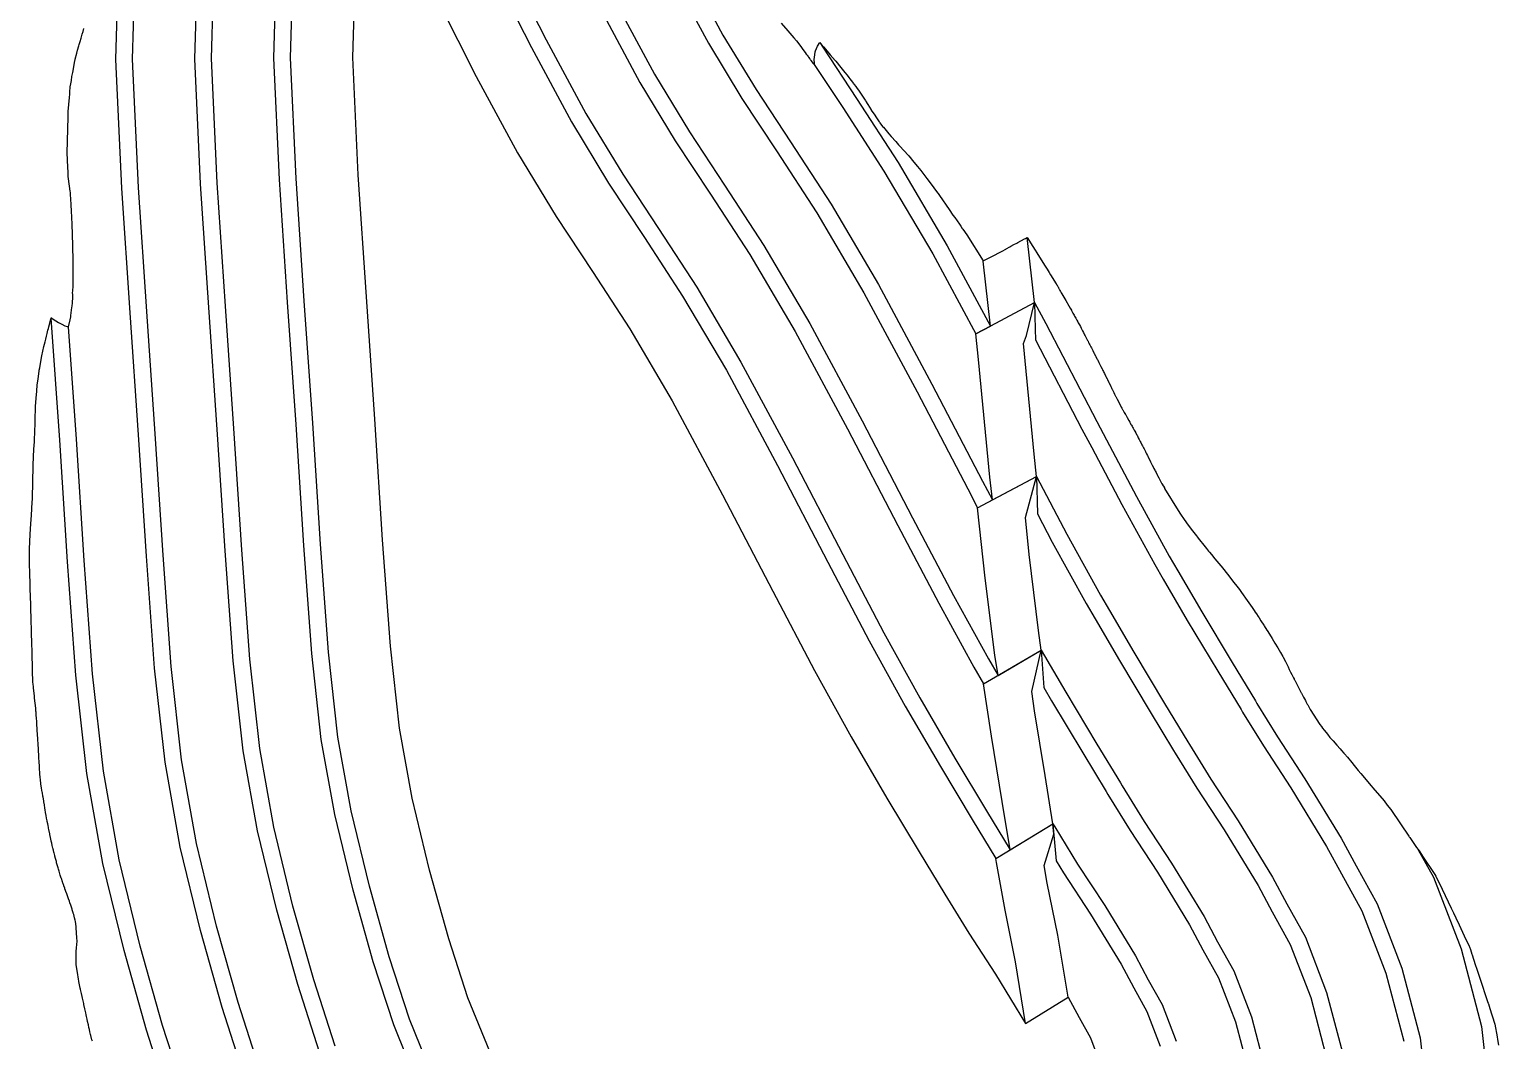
# Model space of a CAD drawing. Extents: x 310187 to 312228, y 6607198 to 6609795.
# Drawn here: x 311199 to 312080, y 6607612 to 6608218 of the extents above; entities that cross this region are included whole.
import ezdxf

# ---------------------------------------------------------------- set-up
doc = ezdxf.new("R2010")
doc.units = 0

msp = doc.modelspace()

# ---------------------------------------------------------------- linework, layer by layer
at = {"layer": 'CASTLEHILL', "color": 3}
for points in [[(311328.437, 6607589.282, 440), (311314.615, 6607632.224, 440), (311301.615, 6607678.352, 440), (311289.498, 6607728.256, 440), (311280.348, 6607779.16, 440), (311274.097, 6607835.529, 440), (311269.177, 6607902.505, 440), (311264.469, 6607975.239, 440), (311259.415, 6608048.41, 440), (311254.453, 6608122.982, 440), (311250.806, 6608200.187, 440), (311253.274, 6608282.415, 440)], [(311372.939, 6607605.466, 450), (311359.926, 6607645.896, 450), (311347.395, 6607690.357, 450), (311335.819, 6607738.033, 450), (311327.204, 6607785.961, 450), (311321.226, 6607839.872, 450), (311316.385, 6607905.767, 450), (311311.684, 6607978.398, 450), (311306.627, 6608051.611, 450), (311301.699, 6608125.67, 450), (311298.16, 6608200.594, 450), (311300.342, 6608273.271, 450)], [(311433.536, 6607582.07, 460), (311417.441, 6607621.65, 460), (311405.237, 6607659.568, 460), (311393.176, 6607702.362, 460), (311382.14, 6607747.811, 460), (311374.061, 6607792.762, 460), (311368.355, 6607844.215, 460), (311363.594, 6607909.029, 460), (311358.899, 6607981.557, 460), (311353.839, 6608054.812, 460), (311348.945, 6608128.357, 460), (311345.514, 6608201.001, 460), (311347.409, 6608264.126, 460)], [(311476.789, 6607601.326, 470), (311461.943, 6607637.834, 470), (311450.548, 6607673.24, 470), (311438.956, 6607714.367, 470), (311428.462, 6607757.588, 470), (311420.917, 6607799.564, 470), (311415.484, 6607848.557, 470), (311410.802, 6607912.29, 470), (311406.114, 6607984.716, 470), (311401.051, 6608058.014, 470), (311396.192, 6608131.045, 470), (311392.868, 6608201.408, 470), (311394.476, 6608254.982, 470)], [(311486.922, 6608255.173, 460), (311508.897, 6608211.934, 460), (311532.698, 6608167.776, 460), (311554.738, 6608131.498, 460), (311576.233, 6608098.99, 460), (311599.151, 6608063.698, 460), (311625.628, 6608018.837, 460), (311656.466, 6607961.475, 460), (311686.609, 6607903.542, 460), (311711.36, 6607856.613, 460), (311732.818, 6607817.693, 460), (311753.824, 6607781.616, 460), (311772.881, 6607749.914, 460), (311787.033, 6607726.605, 460), (311812.677, 6607742.174, 460), (311813.801, 6607740.323, 460), (311827.485, 6607718.101, 460), (311843.733, 6607693.328, 460), (311862.155, 6607663.057, 460), (311869.844, 6607648.787, 460), (311878.078, 6607633.971, 460), (311886.56, 6607611.991, 460)], [(311592.75, 6608255.832, 440), (311614.85, 6608214.828, 440), (311634.681, 6608182.186, 440), (311655.393, 6608150.862, 440), (311679.627, 6608113.545, 440), (311708.092, 6608065.315, 440), (311740.128, 6608005.726, 440), (311770.444, 6607947.459, 440), (311776.363, 6607936.235, 440), (311802.899, 6607950.23, 440), (311821.068, 6607915.78, 440), (311841.264, 6607879.15, 440), (311846.577, 6607870.026, 440), (311861.099, 6607845.086, 440), (311879.566, 6607814.365, 440), (311893.574, 6607791.291, 440), (311894.544, 6607789.694, 440), (311907.363, 6607768.876, 440), (311923.748, 6607743.896, 440), (311944.294, 6607710.135, 440), (311952.868, 6607694.222, 440), (311964.001, 6607674.189, 440), (311976.743, 6607641.171, 440), (311986.213, 6607605.219, 440)], [(311444.889, 6608233.433, 470), (311466.971, 6608189.985, 470), (311491.622, 6608144.249, 470), (311514.766, 6608106.154, 470), (311536.653, 6608073.053, 470), (311558.913, 6608038.775, 470), (311584.396, 6607995.598, 470), (311614.636, 6607939.35, 470), (311644.691, 6607881.584, 470), (311669.708, 6607834.15, 470), (311691.646, 6607794.36, 470), (311713.097, 6607757.52, 470), (311732.378, 6607725.445, 470), (311747.834, 6607699.987, 470), (311762.225, 6607676.618, 470), (311778.326, 6607652.069, 470), (311796.24, 6607622.506, 470), (311821.719, 6607638.343, 470), (311828.331, 6607626.07, 470), (311835.116, 6607613.863, 470), (311841.469, 6607597.401, 470)], [(311550.824, 6608233.883, 450), (311573.774, 6608191.302, 450), (311594.71, 6608156.842, 450), (311615.813, 6608124.926, 450), (311639.389, 6608088.622, 450), (311666.86, 6608042.076, 450), (311698.297, 6607983.601, 450), (311728.526, 6607925.501, 450), (311753.011, 6607879.076, 450), (311773.99, 6607841.025, 450), (311779.758, 6607831.118, 450), (311805.683, 6607846.214, 450), (311820.371, 6607820.989, 450), (311839.062, 6607789.896, 450), (311853.125, 6607766.733, 450), (311854.173, 6607765.008, 450), (311867.424, 6607743.489, 450), (311883.74, 6607718.612, 450), (311903.225, 6607686.596, 450), (311911.356, 6607671.505, 450), (311921.039, 6607654.08, 450), (311931.652, 6607626.581, 450), (311939.563, 6607596.547, 450)], [(311672.954, 6608210.326, 430), (311674.653, 6608207.53, 430), (311694.973, 6608176.799, 430), (311719.864, 6608138.469, 430), (311749.324, 6608088.553, 430), (311775.193, 6608040.435, 430), (311766.385, 6608035.7, 430), (311801.617, 6608054.641, 430), (311808.478, 6608041.878, 430), (311838.936, 6607983.338, 430), (311844.755, 6607972.306, 430), (311862.719, 6607938.243, 430), (311882.436, 6607902.482, 430), (311887.47, 6607893.837, 430), (311901.826, 6607869.183, 430), (311920.069, 6607838.834, 430), (311934.023, 6607815.849, 430), (311934.916, 6607814.379, 430), (311947.303, 6607794.264, 430), (311963.755, 6607769.18, 430), (311985.363, 6607733.674, 430), (311994.38, 6607716.939, 430), (312006.963, 6607694.298, 430), (312021.835, 6607655.761, 430), (312032.864, 6607613.891, 430), (312037.66, 6607570.474, 430)], [(311283.935, 6607573.098, 430), (311269.305, 6607618.552, 430), (311255.834, 6607666.347, 430), (311243.176, 6607718.479, 430), (311233.492, 6607772.359, 430), (311226.968, 6607831.186, 430), (311221.968, 6607899.243, 430), (311217.254, 6607972.081, 430), (311212.203, 6608045.208, 430), (311212.19, 6608045.407, 430)], [(312031.69, 6607726.63, 420), (312040.845, 6607710.157, 420), (312057.397, 6607667.267, 420), (312069.656, 6607620.73, 420), (312075.004, 6607572.316, 420)]]:
    msp.add_polyline3d(points, dxfattribs=at)
at = {"layer": 'CASTLEHILL', "color": 4}
for points in [[(311337.841, 6607592.702, 440), (311324.191, 6607635.113, 440), (311311.289, 6607680.889, 440), (311299.286, 6607730.322, 440), (311290.25, 6607780.597, 440), (311284.057, 6607836.447, 440), (311279.153, 6607903.194, 440), (311274.447, 6607975.907, 440), (311269.392, 6608049.086, 440), (311264.437, 6608123.55, 440), (311260.813, 6608200.273, 440), (311263.221, 6608280.483, 440)], [(311382.344, 6607608.886, 450), (311369.501, 6607648.785, 450), (311357.07, 6607692.894, 450), (311345.608, 6607740.1, 450), (311337.106, 6607787.399, 450), (311331.186, 6607840.79, 450), (311326.362, 6607906.456, 450), (311321.662, 6607979.066, 450), (311316.604, 6608052.288, 450), (311311.683, 6608126.238, 450), (311308.167, 6608200.68, 450), (311310.288, 6608271.338, 450)], [(311442.676, 6607586.139, 460), (311426.846, 6607625.07, 460), (311414.812, 6607662.457, 460), (311402.85, 6607704.899, 460), (311391.929, 6607749.877, 460), (311383.963, 6607794.2, 460), (311378.315, 6607845.132, 460), (311373.57, 6607909.718, 460), (311368.877, 6607982.224, 460), (311363.816, 6608055.489, 460), (311358.93, 6608128.925, 460), (311355.521, 6608201.087, 460), (311357.355, 6608262.194, 460)], [(311478.039, 6608250.579, 460), (311500.037, 6608207.296, 460), (311524.017, 6608162.804, 460), (311546.291, 6608126.142, 460), (311567.869, 6608093.509, 460), (311590.648, 6608058.431, 460), (311616.915, 6608013.926, 460), (311647.626, 6607956.8, 460), (311677.751, 6607898.902, 460), (311702.558, 6607851.866, 460), (311724.117, 6607812.762, 460), (311745.218, 6607776.524, 460), (311764.322, 6607744.743, 460), (311778.485, 6607721.415, 460), (311812.677, 6607742.174, 460), (311812.863, 6607739.75, 460), (311814.604, 6607719.947, 460), (311819.045, 6607712.736, 460), (311835.278, 6607687.985, 460), (311853.476, 6607658.082, 460), (311861.071, 6607643.987, 460), (311868.999, 6607629.722, 460), (311877.031, 6607608.908, 460)], [(311583.89, 6608251.194, 440), (311606.169, 6608209.857, 440), (311626.234, 6608176.83, 440), (311647.029, 6608145.381, 440), (311671.123, 6608108.278, 440), (311699.379, 6608060.404, 440), (311731.288, 6608001.05, 440), (311761.586, 6607942.819, 440), (311767.518, 6607931.57, 440), (311802.899, 6607950.23, 440), (311803.384, 6607927.875, 440), (311812.266, 6607911.033, 440), (311832.563, 6607874.219, 440), (311837.935, 6607864.994, 440), (311852.492, 6607839.994, 440), (311871.006, 6607809.194, 440), (311885.027, 6607786.101, 440), (311886.013, 6607784.477, 440), (311898.923, 6607763.511, 440), (311915.293, 6607738.553, 440), (311935.615, 6607705.161, 440), (311944.095, 6607689.421, 440), (311954.922, 6607669.94, 440), (311967.214, 6607638.087, 440), (311976.355, 6607603.386, 440)], [(311541.963, 6608229.245, 450), (311565.093, 6608186.33, 450), (311586.263, 6608151.486, 450), (311607.449, 6608119.445, 450), (311630.886, 6608083.355, 450), (311658.147, 6608037.165, 450), (311689.457, 6607978.925, 450), (311719.668, 6607920.86, 450), (311744.209, 6607874.329, 450), (311765.289, 6607836.095, 450), (311771.117, 6607826.086, 450), (311805.683, 6607846.214, 450), (311807.106, 6607823.899, 450), (311811.765, 6607815.897, 450), (311830.503, 6607784.725, 450), (311844.578, 6607761.543, 450), (311845.641, 6607759.792, 450), (311858.984, 6607738.123, 450), (311875.286, 6607713.269, 450), (311894.546, 6607681.622, 450), (311902.583, 6607666.704, 450), (311911.96, 6607649.831, 450), (311922.123, 6607623.497, 450), (311929.704, 6607594.714, 450)], [(311669.865, 6608196.64, 430), (311686.609, 6608171.318, 430), (311711.361, 6608133.202, 430), (311740.611, 6608083.642, 430), (311766.385, 6608035.7, 430), (311801.617, 6608054.641, 430), (311802.103, 6608038.506, 430), (311802.212, 6608032.255, 430), (311830.078, 6607978.698, 430), (311835.91, 6607967.641, 430), (311853.918, 6607933.496, 430), (311873.735, 6607897.552, 430), (311878.828, 6607888.805, 430), (311893.219, 6607864.09, 430), (311911.509, 6607833.663, 430), (311925.476, 6607810.66, 430), (311926.384, 6607809.163, 430), (311938.863, 6607788.899, 430), (311955.301, 6607763.837, 430), (311976.684, 6607728.7, 430), (311985.607, 6607712.138, 430), (311997.884, 6607690.048, 430), (312012.306, 6607652.677, 430), (312023.005, 6607612.058, 430)], [(311293.339, 6607576.518, 430), (311278.88, 6607621.441, 430), (311265.509, 6607668.884, 430), (311252.965, 6607720.545, 430), (311243.394, 6607773.796, 430), (311236.928, 6607832.104, 430), (311231.945, 6607899.933, 430), (311227.232, 6607972.748, 430), (311222.593, 6608039.912, 430)]]:
    msp.add_polyline3d(points, dxfattribs=at)
at = {"layer": 'CASTLEHILL', "color": 1}
for points in [[(311433.536, 6607582.07, 460), (311417.441, 6607621.65, 460), (311405.237, 6607659.568, 460), (311393.176, 6607702.362, 460), (311382.14, 6607747.811, 460), (311374.061, 6607792.762, 460), (311368.355, 6607844.215, 460), (311363.594, 6607909.029, 460), (311358.899, 6607981.557, 460), (311353.839, 6608054.812, 460), (311348.945, 6608128.357, 460), (311345.514, 6608201.001, 460), (311347.409, 6608264.126, 460)], [(311486.922, 6608255.173, 460), (311508.897, 6608211.934, 460), (311532.698, 6608167.776, 460), (311554.738, 6608131.498, 460), (311576.233, 6608098.99, 460), (311599.151, 6608063.698, 460), (311625.628, 6608018.837, 460), (311656.466, 6607961.475, 460), (311686.609, 6607903.542, 460), (311711.36, 6607856.613, 460), (311732.818, 6607817.693, 460), (311753.824, 6607781.616, 460), (311772.881, 6607749.914, 460), (311787.033, 6607726.605, 460), (311812.677, 6607742.174, 460), (311813.801, 6607740.323, 460), (311827.485, 6607718.101, 460), (311843.733, 6607693.328, 460), (311862.155, 6607663.057, 460), (311869.844, 6607648.787, 460), (311878.078, 6607633.971, 460), (311886.56, 6607611.991, 460)], [(311821.719, 6607638.343, 470), (311815.555, 6607675.547, 466.247), (311809.294, 6607706.538, 463.095), (311807.459, 6607717.264, 462.007), (311813.183, 6607736.034, 460.246), (311812.677, 6607742.174, 460), (311807.917, 6607771.08, 457.071), (311801.695, 6607809.939, 453.135), (311799.988, 6607821.4, 451.985), (311805.683, 6607846.214, 450), (311803.963, 6607858.011, 448.808), (311798.406, 6607903.558, 444.219), (311796.115, 6607925.672, 441.998), (311802.899, 6607950.23, 440), (311801.505, 6607963.73, 438.643), (311794.993, 6608030.025, 431.992), (311796.794, 6608034.749, 431.542), (311801.617, 6608054.641, 430), (311797.148, 6608093.478, 426.127)], [(311796.24, 6607622.506, 470), (311790.175, 6607659.541, 466.247), (311783.974, 6607690.443, 463.095), (311778.893, 6607718.978, 460.246), (311778.485, 6607721.415, 460), (311787.033, 6607726.605, 460), (311782.239, 6607755.567, 457.071), (311775.875, 6607794.662, 453.135), (311771.117, 6607826.086, 450), (311779.758, 6607831.118, 450), (311777.861, 6607843.219, 448.808), (311772, 6607889.317, 444.219), (311767.518, 6607931.57, 440), (311776.363, 6607936.235, 440), (311774.93, 6607949.809, 438.643), (311768.032, 6608020.485, 431.542), (311766.385, 6608035.7, 430), (311775.193, 6608040.435, 430), (311770.856, 6608079.409, 426.079)]]:
    msp.add_polyline3d(points, dxfattribs=at)
at = {"layer": 'CASTLEHILL', "color": 7}
for points in [[(311649.776, 6608222.029, 431), (311653.784, 6608217.331, 430.736), (311657.313, 6608213.217, 430.5), (311658.863, 6608211.259, 430.417), (311661.498, 6608207.885, 430.284), (311662.724, 6608206.208, 430.236), (311664.059, 6608204.426, 430.178), (311664.774, 6608203.447, 430.151), (311665.309, 6608202.683, 430.135), (311665.837, 6608201.94, 430.117), (311666.089, 6608201.617, 430.109), (311666.93, 6608200.534, 430.081), (311667.193, 6608200.181, 430.074), (311667.418, 6608199.869, 430.07), (311667.611, 6608199.599, 430.067), (311668.977, 6608197.817, 430.025), (311669.036, 6608197.732, 430.024), (311669.853, 6608196.658, 430), (311669.724, 6608197.947, 430), (311669.607, 6608200.258, 430), (311669.848, 6608202.946, 430), (311670.204, 6608204.709, 430), (311670.324, 6608205.305, 430), (311671.584, 6608208.155, 430), (311672.914, 6608210.392, 430), (311674.795, 6608208.043, 429.896), (311675.02, 6608207.763, 429.884), (311677.234, 6608205.214, 429.765), (311679.087, 6608203.053, 429.671), (311682.059, 6608199.589, 429.518), (311682.159, 6608199.469, 429.514), (311682.223, 6608199.39, 429.511), (311682.26, 6608199.344, 429.51), (311682.453, 6608199.117, 429.5), (311685.503, 6608195.309, 429.381), (311686.34, 6608194.315, 429.341), (311687.881, 6608192.38, 429.282), (311689.205, 6608190.68, 429.238), (311690.338, 6608189.31, 429.187), (311690.955, 6608188.517, 429.166), (311691.62, 6608187.663, 429.144), (311693.09, 6608185.81, 429.089), (311693.363, 6608185.461, 429.08), (311694.61, 6608183.822, 429.043), (311694.784, 6608183.602, 429.037), (311696.081, 6608181.843, 429.007), (311696.086, 6608181.837, 429.007), (311696.102, 6608181.817, 429.006), (311696.557, 6608181.169, 429), (311696.921, 6608180.619, 429), (311697.755, 6608179.359, 429), (311697.77, 6608179.335, 429), (311697.782, 6608179.318, 429), (311698.095, 6608178.844, 429), (311698.932, 6608177.555, 429), (311698.941, 6608177.541, 429), (311700.079, 6608175.788, 429), (311700.082, 6608175.784, 429), (311700.277, 6608175.484, 429), (311700.881, 6608174.524, 429.004), (311700.894, 6608174.506, 429.004), (311700.902, 6608174.495, 429.004), (311701.659, 6608173.273, 429.012), (311701.686, 6608173.236, 429.011), (311701.701, 6608173.214, 429.011), (311702.688, 6608171.621, 429.022), (311702.713, 6608171.585, 429.022), (311702.738, 6608171.549, 429.021), (311703.717, 6608169.976, 429.031), (311703.786, 6608169.874, 429.03), (311705.906, 6608166.815, 429), (311706.549, 6608165.826, 429), (311708.522, 6608162.787, 429), (311708.677, 6608162.549, 429), (311708.869, 6608162.253, 429), (311710.571, 6608160.091, 428.933), (311711.045, 6608159.541, 428.907), (311712.64, 6608157.595, 428.832), (311714.326, 6608155.669, 428.734), (311715.691, 6608154.06, 428.662), (311718.383, 6608151.028, 428.5), (311720.137, 6608149.104, 428.387), (311720.916, 6608148.248, 428.336), (311725.895, 6608142.779, 428.016), (311726.08, 6608142.576, 428.004), (311726.138, 6608142.512, 428), (311726.23, 6608142.412, 427.994), (311729.345, 6608138.678, 427.784), (311731.542, 6608136.045, 427.635), (311733.504, 6608133.714, 427.5), (311737.15, 6608128.818, 427.326), (311739.067, 6608126.225, 427.236), (311743.491, 6608120.332, 427.018), (311743.609, 6608120.172, 427.013), (311743.686, 6608120.067, 427.009), (311743.732, 6608120.004, 427.007), (311743.879, 6608119.807, 427), (311744.567, 6608118.641, 427), (311750.47, 6608110.187, 426.789), (311752.657, 6608106.983, 426.721), (311753.749, 6608105.449, 426.678), (311756.564, 6608101.495, 426.567), (311757.027, 6608100.822, 426.552), (311757.354, 6608100.346, 426.541), (311758.338, 6608098.981, 426.5), (311758.472, 6608098.753, 426.5), (311758.586, 6608098.559, 426.5), (311760.959, 6608095.11, 426.422), (311770.74, 6608079.602, 426.082), (311770.855, 6608079.42, 426.078), (311770.876, 6608079.431, 426.078), (311771.992, 6608080.044, 426.076), (311772.392, 6608080.242, 426.078), (311774.771, 6608081.48, 426.082), (311775.225, 6608081.701, 426.084), (311777.574, 6608082.93, 426.087), (311778.016, 6608083.147, 426.089), (311779.737, 6608084.051, 426.091), (311779.898, 6608084.13, 426.092), (311780.197, 6608084.283, 426.093), (311781.847, 6608085.189, 426.096), (311782.158, 6608085.35, 426.097), (311784.341, 6608086.55, 426.1), (311784.717, 6608086.751, 426.101), (311786.92, 6608087.946, 426.105), (311787.51, 6608088.266, 426.106), (311789.316, 6608089.239, 426.111), (311790.968, 6608090.121, 426.115), (311791.618, 6608090.48, 426.116), (311793.358, 6608091.416, 426.12), (311793.887, 6608091.71, 426.121), (311795.681, 6608092.689, 426.123), (311796.213, 6608092.987, 426.124), (311797.146, 6608093.501, 426.125), (311800.594, 6608088.071, 426), (311801.975, 6608085.889, 425.951), (311802.982, 6608084.288, 425.916), (311807.653, 6608076.892, 425.752), (311809.184, 6608074.467, 425.699), (311810.377, 6608072.573, 425.657), (311811.231, 6608071.21, 425.629), (311814.535, 6608065.844, 425.53), (311814.744, 6608065.509, 425.523), (311814.875, 6608065.297, 425.519), (311814.962, 6608065.154, 425.517), (311815.027, 6608065.047, 425.515), (311815.08, 6608064.959, 425.514), (311815.12, 6608064.891, 425.513), (311815.622, 6608064.057, 425.5), (311815.724, 6608063.867, 425.5), (311815.977, 6608063.397, 425.5), (311816.197, 6608062.988, 425.5), (311816.409, 6608062.593, 425.5), (311816.542, 6608062.347, 425.5), (311816.822, 6608061.825, 425.5), (311817.2, 6608061.123, 425.5), (311817.563, 6608060.447, 425.5), (311817.959, 6608059.71, 425.5), (311820.33, 6608055.746, 425.443), (311822.196, 6608052.626, 425.399), (311823.048, 6608051.11, 425.39), (311823.71, 6608049.934, 425.383), (311823.775, 6608049.815, 425.382), (311823.981, 6608049.463, 425.377), (311824.657, 6608048.226, 425.369), (311825.378, 6608046.91, 425.36), (311825.656, 6608046.426, 425.354), (311826.342, 6608045.17, 425.347), (311826.962, 6608044.033, 425.34), (311827.563, 6608042.92, 425.335), (311827.882, 6608042.356, 425.328), (311828.506, 6608041.197, 425.323), (311829.091, 6608040.101, 425.32), (311829.557, 6608039.217, 425.319), (311830.002, 6608038.359, 425.319), (311830.389, 6608037.667, 425.312), (311830.984, 6608036.513, 425.314), (311831.63, 6608035.251, 425.316), (311831.983, 6608034.618, 425.311), (311832.596, 6608033.42, 425.313), (311832.849, 6608032.963, 425.309), (311833.436, 6608031.811, 425.313), (311833.69, 6608031.349, 425.309), (311834.08, 6608030.579, 425.312), (311834.465, 6608029.815, 425.315), (311834.821, 6608029.162, 425.311), (311835.383, 6608028.034, 425.317), (311835.736, 6608027.388, 425.313), (311836.281, 6608026.289, 425.319), (311836.557, 6608025.785, 425.316), (311837.228, 6608024.425, 425.325), (311837.475, 6608023.973, 425.322), (311838.116, 6608022.671, 425.33), (311838.14, 6608022.628, 425.33), (311838.398, 6608022.152, 425.327), (311839.056, 6608020.811, 425.337), (311839.306, 6608020.351, 425.334), (311839.488, 6608020.017, 425.333), (311840.195, 6608018.577, 425.343), (311840.387, 6608018.225, 425.34), (311840.608, 6608017.819, 425.338), (311841.203, 6608016.607, 425.347), (311841.452, 6608016.145, 425.345), (311842.077, 6608014.875, 425.353), (311842.333, 6608014.393, 425.352), (311842.644, 6608013.76, 425.356), (311842.92, 6608013.198, 425.36), (311843.233, 6608012.558, 425.365), (311843.497, 6608012.056, 425.364), (311844.186, 6608010.649, 425.374), (311844.436, 6608010.168, 425.374), (311845.136, 6608008.745, 425.384), (311845.306, 6608008.41, 425.385), (311846.141, 6608006.714, 425.396), (311846.287, 6608006.416, 425.398), (311847.129, 6608004.727, 425.407), (311847.282, 6608004.405, 425.411), (311848.064, 6608002.838, 425.418), (311848.19, 6608002.571, 425.422), (311848.966, 6608001.039, 425.427), (311849.12, 6608000.704, 425.431), (311849.666, 6607999.627, 425.435), (311850.226, 6607998.527, 425.438), (311850.335, 6607998.292, 425.441), (311851.192, 6607996.612, 425.445), (311851.313, 6607996.356, 425.448), (311851.409, 6607996.161, 425.449), (311852.285, 6607994.481, 425.449), (311852.392, 6607994.269, 425.45), (311852.488, 6607994.089, 425.449), (311852.561, 6607993.954, 425.448), (311852.642, 6607993.813, 425.447), (311853.52, 6607992.141, 425.445), (311853.637, 6607991.939, 425.442), (311854.015, 6607991.237, 425.439), (311854.429, 6607990.478, 425.436), (311854.568, 6607990.244, 425.432), (311855.192, 6607989.095, 425.428), (311855.307, 6607988.901, 425.424), (311855.426, 6607988.702, 425.421), (311856.096, 6607987.485, 425.415), (311856.279, 6607987.178, 425.41), (311857.129, 6607985.632, 425.401), (311857.294, 6607985.356, 425.397), (311857.342, 6607985.275, 425.396), (311858.16, 6607983.814, 425.384), (311858.708, 6607982.83, 425.378), (311858.935, 6607982.444, 425.372), (311859.444, 6607981.528, 425.366), (311859.684, 6607981.116, 425.36), (311860.083, 6607980.39, 425.357), (311860.384, 6607979.842, 425.354), (311860.664, 6607979.353, 425.349), (311861.365, 6607978.08, 425.342), (311861.66, 6607977.562, 425.337), (311862.262, 6607976.457, 425.332), (311862.798, 6607975.472, 425.328), (311863.068, 6607974.982, 425.325), (311863.576, 6607974.031, 425.324), (311863.851, 6607973.519, 425.322), (311864.375, 6607972.524, 425.323), (311865.011, 6607971.295, 425.326), (311865.35, 6607970.649, 425.326), (311866.032, 6607969.321, 425.33), (311866.381, 6607968.652, 425.331), (311866.979, 6607967.473, 425.337), (311867.264, 6607966.917, 425.339), (311867.86, 6607965.741, 425.345), (311868.118, 6607965.231, 425.347), (311868.384, 6607964.705, 425.35), (311868.582, 6607964.313, 425.352), (311868.785, 6607963.897, 425.356), (311869.269, 6607962.945, 425.36), (311869.452, 6607962.565, 425.364), (311870.165, 6607961.162, 425.371), (311870.938, 6607959.651, 425.376), (311871.189, 6607959.122, 425.383), (311871.992, 6607957.553, 425.389), (311872.194, 6607957.125, 425.394), (311872.964, 6607955.64, 425.398), (311873.189, 6607955.153, 425.405), (311873.725, 6607954.127, 425.406), (311873.892, 6607953.763, 425.412), (311874.449, 6607952.719, 425.41), (311875.183, 6607951.361, 425.406), (311875.387, 6607950.913, 425.414), (311876.156, 6607949.501, 425.408), (311876.322, 6607949.138, 425.414), (311877.037, 6607947.829, 425.408), (311877.207, 6607947.456, 425.415), (311877.812, 6607946.383, 425.405), (311877.907, 6607946.22, 425.404), (311878.025, 6607945.975, 425.408), (311878.115, 6607945.784, 425.412), (311878.747, 6607944.74, 425.398), (311878.873, 6607944.476, 425.403), (311879.48, 6607943.486, 425.389), (311879.637, 6607943.157, 425.394), (311887.802, 6607929.9, 425.194), (311888.194, 6607929.264, 425.184), (311888.797, 6607928.294, 425.168), (311891.704, 6607924.002, 425.041), (311891.867, 6607923.748, 425.036), (311892.709, 6607922.498, 425), (311895.622, 6607918.711, 424.806), (311898.643, 6607914.753, 424.61), (311899.278, 6607913.893, 424.572), (311900.262, 6607912.584, 424.51), (311900.429, 6607912.374, 424.5), (311903.058, 6607909.203, 424.319), (311904.741, 6607907.174, 424.203), (311906.009, 6607905.595, 424.122), (311906.553, 6607904.948, 424.083), (311907.716, 6607903.567, 424), (311909.817, 6607900.985, 423.862), (311914.514, 6607895.317, 423.538), (311914.878, 6607894.875, 423.514), (311914.947, 6607894.789, 423.509), (311915.073, 6607894.641, 423.5), (311918.63, 6607890.049, 423.295), (311920.998, 6607886.993, 423.159), (311922.045, 6607885.63, 423.1), (311923.624, 6607883.664, 423), (311924.414, 6607882.547, 422.968), (311925.3, 6607881.332, 422.932), (311925.724, 6607880.712, 422.92), (311929.074, 6607876.028, 422.797), (311930.114, 6607874.559, 422.761), (311931.048, 6607873.24, 422.729), (311932.046, 6607871.816, 422.696), (311933.215, 6607870.049, 422.672), (311933.96, 6607868.971, 422.649), (311934.609, 6607868.03, 422.63), (311935.699, 6607866.356, 422.611), (311936.198, 6607865.631, 422.597), (311937.385, 6607863.792, 422.578), (311939.031, 6607861.241, 422.552), (311939.301, 6607860.843, 422.545), (311940.955, 6607858.26, 422.522), (311941.058, 6607858.108, 422.519), (311942.483, 6607855.869, 422.501), (311942.507, 6607855.832, 422.5), (311942.508, 6607855.83, 422.5), (311942.51, 6607855.829, 422.5), (311942.555, 6607855.756, 422.5), (311944.027, 6607853.308, 422.5), (311945.763, 6607850.449, 422.5), (311947.515, 6607847.561, 422.5), (311949.155, 6607844.861, 422.5), (311950.489, 6607842.363, 422.542), (311950.622, 6607842.094, 422.549), (311952.016, 6607839.394, 422.605), (311952.419, 6607838.571, 422.627), (311953.633, 6607836.181, 422.681), (311954.351, 6607834.72, 422.72), (311955.164, 6607833.097, 422.76), (311955.871, 6607831.67, 422.796), (311956.446, 6607830.52, 422.824), (311956.854, 6607829.711, 422.843), (311957.217, 6607828.989, 422.86), (311957.368, 6607828.686, 422.868), (311957.512, 6607828.396, 422.875), (311957.59, 6607828.243, 422.879), (311958.653, 6607826.193, 422.924), (311958.837, 6607825.823, 422.934), (311960.047, 6607823.52, 422.982), (311960.106, 6607823.402, 422.985), (311960.542, 6607822.587, 423), (311961.524, 6607820.677, 423.044), (311961.637, 6607820.475, 423.047), (311962.661, 6607818.503, 423.09), (311962.887, 6607818.111, 423.094), (311963.99, 6607816.012, 423.137), (311964.304, 6607815.481, 423.14), (311964.914, 6607814.316, 423.165), (311965.138, 6607813.888, 423.174), (311965.415, 6607813.433, 423.174), (311966.234, 6607811.881, 423.205), (311966.869, 6607810.656, 423.233), (311967.24, 6607810.081, 423.229), (311968.647, 6607807.832, 423.224), (311972.646, 6607801.796, 423.215), (311973.652, 6607800.486, 423.182), (311974.023, 6607799.961, 423.176), (311974.14, 6607799.796, 423.174), (311975.525, 6607798.021, 423.125), (311977.177, 6607795.933, 423.061), (311978.725, 6607793.99, 423), (311979.841, 6607792.707, 422.939), (311980.619, 6607791.839, 422.892), (311982.792, 6607789.389, 422.765), (311984.86, 6607787.096, 422.638), (311985.698, 6607786.164, 422.588), (311987.103, 6607784.618, 422.5), (311987.486, 6607784.177, 422.479), (311989.177, 6607782.095, 422.382), (311991.783, 6607778.894, 422.231), (311993.17, 6607777.202, 422.15), (311995.71, 6607774.102, 422), (311997.17, 6607772.364, 421.908), (312003.513, 6607764.87, 421.5), (312004.482, 6607763.736, 421.436), (312011.142, 6607755.923, 421), (312013.081, 6607753.413, 420.906), (312015.143, 6607750.743, 420.806), (312021.001, 6607742.278, 420.5), (312026.031, 6607734.824, 420.261), (312026.31, 6607734.412, 420.247), (312026.654, 6607733.916, 420.231), (312030.709, 6607728.072, 420.042), (312031.633, 6607726.734, 420), (312032.548, 6607725.372, 419.963), (312034.284, 6607722.755, 419.897), (312041.578, 6607711.806, 419.614), (312041.58, 6607711.803, 419.614), (312042.233, 6607710.807, 419.59), (312043.225, 6607708.724, 419.543), (312044.139, 6607706.805, 419.5), (312051.381, 6607691.727, 419.144), (312052.735, 6607688.902, 419.078), (312054.246, 6607685.797, 419), (312056.203, 6607681.668, 418.909), (312059.25, 6607675.173, 418.774), (312062.235, 6607668.832, 418.64), (312062.384, 6607668.395, 418.631), (312062.914, 6607666.829, 418.6), (312063.811, 6607664.084, 418.555), (312063.928, 6607663.695, 418.551), (312064.811, 6607661.101, 418.5), (312066.066, 6607657.246, 418.438), (312066.597, 6607655.673, 418.408), (312069.115, 6607647.992, 418.279), (312070.338, 6607644.237, 418.219), (312071.443, 6607641.053, 418.15), (312072.019, 6607639.292, 418.121), (312073.437, 6607635.208, 418.032), (312073.535, 6607634.91, 418.027), (312073.597, 6607634.717, 418.024), (312073.653, 6607634.541, 418.022), (312073.691, 6607634.416, 418.02), (312073.972, 6607633.647, 418), (312074.02, 6607633.464, 418), (312074.317, 6607632.339, 418), (312074.361, 6607632.169, 418), (312077.66, 6607622.218, 417.824), (312078.945, 6607614.614, 417.706), (312079.206, 6607612.87, 417.688), (312079.844, 6607609.616, 417.614)], [(311236.799, 6607611.901, 421.133), (311236.657, 6607612.34, 421.129), (311236.524, 6607612.752, 421.124), (311235.833, 6607615.313, 421.132), (311235.696, 6607615.919, 421.141), (311235.525, 6607616.716, 421.155), (311235.319, 6607617.549, 421.162), (311235.025, 6607618.94, 421.188), (311234.766, 6607620.079, 421.203), (311234.393, 6607621.828, 421.234), (311233.967, 6607623.727, 421.263), (311233.657, 6607625.18, 421.288), (311233.313, 6607626.722, 421.312), (311233.082, 6607627.786, 421.329), (311232.831, 6607628.913, 421.347), (311232.472, 6607630.54, 421.372), (311232.311, 6607631.261, 421.383), (311231.71, 6607633.984, 421.426), (311231.646, 6607634.267, 421.43), (311231.602, 6607634.464, 421.433), (311230.88, 6607637.727, 421.484), (311230.865, 6607637.796, 421.485), (311230.647, 6607638.772, 421.5), (311230.277, 6607640.438, 421.526), (311229.747, 6607642.829, 421.563), (311229.669, 6607643.2, 421.57), (311229.573, 6607643.664, 421.578), (311228.923, 6607646.648, 421.628), (311228.716, 6607647.704, 421.651), (311228.432, 6607649.319, 421.695), (311228.282, 6607650.266, 421.725), (311228.017, 6607651.943, 421.779), (311227.597, 6607654.123, 421.829), (311227.121, 6607657.819, 421.975), (311227.052, 6607658.409, 422), (311227.047, 6607658.798, 422.027), (311227.086, 6607660.53, 422.147), (311227.167, 6607665.782, 422.5), (311227.33, 6607667.872, 422.674), (311227.615, 6607671.846, 423), (311227.565, 6607673.89, 423.116), (311227.314, 6607676.809, 423.235), (311227.31, 6607676.858, 423.237), (311227.128, 6607679.909, 423.383), (311227.074, 6607680.762, 423.423), (311226.647, 6607683.743, 423.5), (311226.483, 6607684.418, 423.5), (311226.127, 6607685.883, 423.5), (311225.672, 6607687.758, 423.5), (311225.369, 6607688.752, 423.484), (311225.342, 6607688.832, 423.482), (311224.772, 6607690.653, 423.449), (311224.705, 6607690.846, 423.443), (311224.628, 6607691.064, 423.437), (311224.025, 6607692.861, 423.394), (311223.846, 6607693.361, 423.379), (311223.306, 6607694.935, 423.338), (311222.998, 6607695.791, 423.311), (311222.495, 6607697.241, 423.272), (311222.027, 6607698.536, 423.232), (311221.666, 6607699.582, 423.204), (311221.451, 6607700.207, 423.188), (311220.905, 6607701.712, 423.141), (311220.748, 6607702.179, 423.129), (311220.34, 6607703.31, 423.095), (311220.201, 6607703.727, 423.085), (311219.751, 6607704.998, 423.048), (311219.684, 6607705.202, 423.044), (311219.141, 6607706.75, 423), (311218.956, 6607707.289, 422.986), (311218.94, 6607707.334, 422.985), (311218.244, 6607709.371, 422.932), (311218.138, 6607709.68, 422.924), (311217.727, 6607710.891, 422.894), (311217.55, 6607711.402, 422.88), (311217.269, 6607712.248, 422.86), (311217.033, 6607712.961, 422.844), (311217.006, 6607713.06, 422.841), (311216.816, 6607713.727, 422.823), (311216.455, 6607715.035, 422.79), (311216.22, 6607715.871, 422.767), (311215.914, 6607716.975, 422.739), (311215.586, 6607718.171, 422.709), (311215.384, 6607718.909, 422.691), (311215.215, 6607719.526, 422.676), (311214.836, 6607720.91, 422.641), (311214.681, 6607721.478, 422.627), (311214.32, 6607722.829, 422.596), (311214.217, 6607723.207, 422.587), (311213.806, 6607724.792, 422.554), (311213.761, 6607724.962, 422.55), (311213.422, 6607726.318, 422.525), (311213.242, 6607727.042, 422.511), (311213.231, 6607727.08, 422.511), (311213.221, 6607727.122, 422.51), (311213.085, 6607727.674, 422.5), (311212.744, 6607729.169, 422.481), (311212.727, 6607729.249, 422.48), (311212.429, 6607730.594, 422.466), (311212.167, 6607731.819, 422.454), (311212.122, 6607732.029, 422.453), (311211.729, 6607733.904, 422.438), (311211.331, 6607735.794, 422.422), (311211.261, 6607736.143, 422.42), (311210.875, 6607737.984, 422.406), (311210.791, 6607738.434, 422.405), (311210.447, 6607740.08, 422.392), (311210.23, 6607741.121, 422.385), (311210.024, 6607742.116, 422.377), (311209.735, 6607743.528, 422.368), (311209.658, 6607744.071, 422.373), (311209.364, 6607745.566, 422.367), (311209.057, 6607747.211, 422.364), (311208.751, 6607748.939, 422.365), (311208.457, 6607750.649, 422.369), (311208.351, 6607751.472, 422.38), (311208.011, 6607753.491, 422.386), (311207.697, 6607755.354, 422.391), (311207.615, 6607756.034, 422.402), (311207.24, 6607758.253, 422.408), (311207.169, 6607758.804, 422.416), (311206.832, 6607760.809, 422.422), (311206.773, 6607761.228, 422.426), (311206.37, 6607763.629, 422.433), (311205.969, 6607766.164, 422.448), (311205.924, 6607766.474, 422.451), (311205.686, 6607768.323, 422.476), (311205.56, 6607770.282, 422.5), (311205.401, 6607771.713, 422.5), (311205.36, 6607772.082, 422.5), (311205.252, 6607773.059, 422.5), (311205.245, 6607773.125, 422.5), (311205.236, 6607773.2, 422.5), (311205.142, 6607774.767, 422.521), (311205.133, 6607774.871, 422.522), (311205.123, 6607774.986, 422.523), (311205.051, 6607776.667, 422.553), (311205.034, 6607776.851, 422.554), (311205.011, 6607777.111, 422.555), (311204.956, 6607778.986, 422.596), (311204.907, 6607779.526, 422.599), (311204.848, 6607780.231, 422.604), (311204.791, 6607780.948, 422.61), (311204.666, 6607783.828, 422.662), (311204.561, 6607785.243, 422.676), (311204.439, 6607787.009, 422.695), (311204.243, 6607789.995, 422.731), (311204.1, 6607792.793, 422.776), (311203.885, 6607796.172, 422.819), (311203.796, 6607797.816, 422.843), (311203.432, 6607802.9, 422.896), (311203.242, 6607806.126, 422.941), (311203.209, 6607806.48, 422.943), (311203.175, 6607806.823, 422.944), (311203.147, 6607807.111, 422.945), (311203.014, 6607809.253, 422.973), (311202.998, 6607809.417, 422.973), (311202.986, 6607809.542, 422.974), (311202.834, 6607811.232, 422.983), (311202.83, 6607811.28, 422.984), (311202.822, 6607811.379, 422.984), (311202.626, 6607813.014, 422.98), (311202.619, 6607813.109, 422.982), (311202.391, 6607815.795, 423), (311202.18, 6607817.692, 423), (311202.06, 6607818.773, 423), (311201.863, 6607820.551, 423), (311201.536, 6607823.498, 423), (311201.423, 6607824.521, 423), (311201.293, 6607825.692, 423), (311201.192, 6607827.175, 423.017), (311201.178, 6607827.394, 423.02), (311201.161, 6607827.676, 423.023), (311201.09, 6607828.801, 423.038), (311200.995, 6607832.336, 423.082), (311200.973, 6607833.223, 423.093), (311200.884, 6607836.724, 423.138), (311200.847, 6607838.167, 423.157), (311200.767, 6607841.157, 423.194), (311200.712, 6607843.287, 423.221), (311200.622, 6607846.53, 423.261), (311200.548, 6607849.318, 423.296), (311200.486, 6607851.65, 423.325), (311200.381, 6607855.492, 423.372), (311200.341, 6607857.011, 423.391), (311200.224, 6607860.892, 423.436), (311200.204, 6607861.658, 423.446), (311200.098, 6607864.893, 423.481), (311200.093, 6607865.064, 423.483), (311200.087, 6607865.243, 423.485), (311200.035, 6607866.706, 423.5), (311199.954, 6607869.524, 423.534), (311199.847, 6607873.129, 423.576), (311199.845, 6607873.243, 423.578), (311199.83, 6607873.899, 423.587), (311199.714, 6607878.085, 423.638), (311199.677, 6607879.38, 423.653), (311199.609, 6607882.074, 423.688), (311199.559, 6607883.479, 423.702), (311199.493, 6607886.317, 423.74), (311199.428, 6607887.957, 423.755), (311199.345, 6607890.129, 423.776), (311199.256, 6607892.801, 423.804), (311199.187, 6607897.669, 423.881), (311199.144, 6607905.197, 424), (311199.095, 6607905.955, 424), (311199.045, 6607906.715, 424), (311199.568, 6607915.718, 424.295), (311199.935, 6607921.865, 424.5), (311200.248, 6607927.063, 424.674), (311200.737, 6607934.844, 424.939), (311200.849, 6607936.629, 425), (311200.895, 6607938.212, 425.04), (311201.118, 6607946.31, 425.239), (311201.378, 6607957.251, 425.498), (311201.379, 6607957.286, 425.499), (311201.379, 6607957.299, 425.499), (311201.38, 6607957.324, 425.5), (311201.795, 6607966.633, 425.772), (311202.026, 6607971.062, 425.91), (311202.141, 6607973.474, 425.986), (311202.151, 6607973.691, 425.992), (311202.162, 6607973.933, 426), (311202.217, 6607975.512, 426.044), (311202.768, 6607992.251, 426.5), (311203.164, 6607997.311, 426.699), (311203.458, 6608001.356, 426.853), (311203.742, 6608005.226, 427), (311204.256, 6608008.704, 427.202), (311204.957, 6608013.6, 427.479), (311204.987, 6608013.809, 427.491), (311205.009, 6608013.967, 427.5), (311205.269, 6608015.449, 427.597), (311206.352, 6608021.603, 428), (311206.568, 6608022.601, 428.076), (311207.762, 6608028.266, 428.5), (311208.418, 6608030.924, 428.724), (311208.824, 6608032.581, 428.863), (311209.216, 6608034.298, 429), (311209.671, 6608036.008, 429.153), (311210.168, 6608037.903, 429.321), (311210.454, 6608038.993, 429.418), (311210.695, 6608039.967, 429.5), (311211.313, 6608042.225, 429.707), (311211.986, 6608044.698, 429.933), (311212.123, 6608045.203, 429.979), (311212.188, 6608045.437, 430), (311212.217, 6608045.415, 430), (311212.464, 6608045.226, 430), (311213.271, 6608044.609, 430), (311214.802, 6608043.549, 430), (311216.587, 6608042.477, 430), (311218.459, 6608041.504, 430), (311220.366, 6608040.618, 430), (311221.737, 6608040.137, 430), (311221.795, 6608040.122, 430), (311222.592, 6608039.923, 430), (311223.467, 6608044.112, 430.311), (311223.846, 6608045.973, 430.447), (311223.85, 6608045.998, 430.449), (311223.992, 6608046.763, 430.5), (311224.559, 6608051.569, 430.737), (311224.652, 6608052.357, 430.776), (311224.838, 6608054.281, 430.86), (311225.133, 6608057.716, 431), (311225.118, 6608057.935, 431), (311225.033, 6608059.224, 431), (311225.009, 6608059.583, 431), (311224.989, 6608059.88, 431), (311225.25, 6608063.989, 431.143), (311225.26, 6608066.997, 431.199), (311225.245, 6608069.024, 431.231), (311225.308, 6608069.893, 431.263), (311225.298, 6608071.318, 431.286), (311225.281, 6608072.429, 431.301), (311225.316, 6608073.385, 431.328), (311225.301, 6608074.206, 431.338), (311225.298, 6608075.486, 431.36), (311225.279, 6608076.305, 431.37), (311225.26, 6608078.73, 431.408), (311225.247, 6608079.272, 431.414), (311225.204, 6608082.187, 431.454), (311225.197, 6608082.457, 431.457), (311225.15, 6608085.455, 431.498), (311225.15, 6608085.466, 431.498), (311225.15, 6608085.474, 431.498), (311225.147, 6608085.613, 431.5), (311225.078, 6608088.202, 431.528), (311225.078, 6608088.461, 431.532), (311225.04, 6608089.95, 431.549), (311225.007, 6608091.108, 431.56), (311225.006, 6608091.31, 431.564), (311224.965, 6608092.656, 431.577), (311224.906, 6608094.579, 431.595), (311224.892, 6608094.943, 431.598), (311224.836, 6608096.695, 431.614), (311224.811, 6608097.237, 431.617), (311224.736, 6608099.411, 431.636), (311224.706, 6608099.942, 431.637), (311224.645, 6608101.769, 431.653), (311224.6, 6608102.475, 431.654), (311224.532, 6608104.412, 431.67), (311224.497, 6608104.882, 431.669), (311224.459, 6608105.345, 431.667), (311224.401, 6608107.179, 431.684), (311224.333, 6608107.942, 431.68), (311224.276, 6608109.607, 431.694), (311224.199, 6608110.361, 431.687), (311224.142, 6608112.076, 431.702), (311224.048, 6608112.967, 431.693), (311224, 6608114.239, 431.703), (311223.953, 6608115.477, 431.712), (311223.862, 6608116.252, 431.702), (311223.817, 6608117.372, 431.709), (311223.774, 6608118.435, 431.717), (311223.702, 6608118.997, 431.708), (311223.639, 6608120.443, 431.717), (311223.512, 6608121.222, 431.696), (311222.423, 6608128.747, 431.5), (311222.364, 6608129.985, 431.5), (311222.283, 6608131.717, 431.5), (311222.233, 6608132.762, 431.5), (311222.208, 6608133.292, 431.5), (311222.125, 6608135.057, 431.5), (311222.037, 6608136.914, 431.5), (311221.958, 6608138.578, 431.5), (311221.891, 6608140.007, 431.5), (311221.824, 6608141.424, 431.5), (311221.753, 6608142.938, 431.5), (311221.69, 6608144.272, 431.5), (311222.219, 6608165.624, 431.912), (311222.386, 6608169.065, 432), (311223.073, 6608177.465, 432.29), (311223.222, 6608179.384, 432.354), (311223.304, 6608180.604, 432.391), (311223.562, 6608183.729, 432.5), (311223.853, 6608185.498, 432.6), (311224.209, 6608187.6, 432.722), (311224.591, 6608189.925, 432.854), (311225.019, 6608192.439, 433), (311225.675, 6608195.807, 433.218), (311226.368, 6608199.591, 433.452), (311226.44, 6608199.978, 433.476), (311226.459, 6608200.052, 433.48), (311226.543, 6608200.404, 433.5), (311227.514, 6608204.016, 433.731), (311227.978, 6608205.781, 433.841), (311228.647, 6608208.295, 434), (311228.908, 6608209.123, 434.063), (311229.459, 6608210.924, 434.196), (311230.071, 6608213.023, 434.344), (311230.282, 6608213.775, 434.394), (311230.726, 6608215.353, 434.5), (311231.246, 6608216.993, 434.626), (311231.765, 6608218.745, 434.751)]]:
    msp.add_polyline3d(points, dxfattribs=at)

doc.saveas('drawing.dxf')
